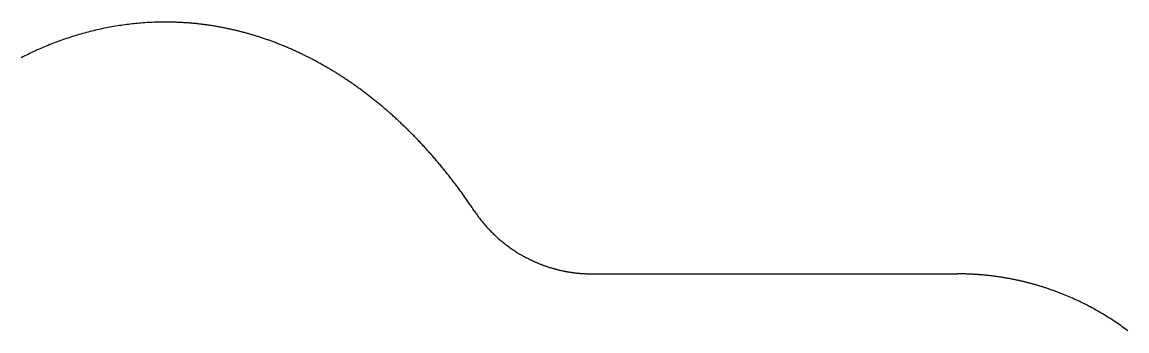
# Model space of a CAD drawing. Header units: millimetres. Extents: x -10 to 277, y -95 to 18.
# Drawn here: x 222.96 to 230.77, y -86.4 to -84.21 of the extents above; entities that cross this region are included whole.
import ezdxf

# ---------------------------------------------------------------- set-up
doc = ezdxf.new("R2010")
doc.units = ezdxf.units.MM
doc.header["$MEASUREMENT"] = 0
doc.layers.add('Edge.Cuts', color=53, linetype='CONTINUOUS')

msp = doc.modelspace()

# ---------------------------------------------------------------- linework, layer by layer
at = {"layer": 'Edge.Cuts', "linetype": 'Continuous'}
for p, q in [((223.558887, -84.25569), (223.545934, -84.258296)), ((223.571844, -84.253165), (223.558887, -84.25569)), ((223.584805, -84.25072), (223.571844, -84.253165)), ((223.597771, -84.248356), (223.584805, -84.25072)), ((223.61074, -84.246072), (223.597771, -84.248356)), ((223.623713, -84.243869), (223.61074, -84.246072)), ((223.636689, -84.241746), (223.623713, -84.243869)), ((223.649669, -84.239704), (223.636689, -84.241746)), ((223.662652, -84.237742), (223.649669, -84.239704)), ((223.675639, -84.23586), (223.662652, -84.237742)), ((223.688628, -84.234059), (223.675639, -84.23586)), ((223.701621, -84.232338), (223.688628, -84.234059)), ((223.714617, -84.230698), (223.701621, -84.232338)), ((223.727615, -84.229137), (223.714617, -84.230698)), ((223.740616, -84.227657), (223.727615, -84.229137)), ((223.75362, -84.226257), (223.740616, -84.227657)), ((223.766627, -84.224937), (223.75362, -84.226257)), ((223.779636, -84.223697), (223.766627, -84.224937)), ((223.792647, -84.222537), (223.779636, -84.223697)), ((223.80566, -84.221457), (223.792647, -84.222537)), ((223.818676, -84.220457), (223.80566, -84.221457)), ((223.831694, -84.219538), (223.818676, -84.220457)), ((223.844713, -84.218698), (223.831694, -84.219538)), ((223.857735, -84.217938), (223.844713, -84.218698)), ((223.870758, -84.217259), (223.857735, -84.217938)), ((223.883783, -84.216659), (223.870758, -84.217259)), ((223.89681, -84.216139), (223.883783, -84.216659)), ((223.909838, -84.2157), (223.89681, -84.216139)), ((223.922868, -84.21534), (223.909838, -84.2157)), ((223.935899, -84.21506), (223.922868, -84.21534)), ((223.948932, -84.21486), (223.935899, -84.21506)), ((223.961965, -84.21474), (223.948932, -84.21486)), ((223.975, -84.2147), (223.961965, -84.21474)), ((223.976457, -84.2147), (223.975, -84.2147)), ((223.982977, -84.214715), (223.976457, -84.2147)), ((223.989497, -84.214749), (223.982977, -84.214715)), ((223.996017, -84.214804), (223.989497, -84.214749)), ((224.002535, -84.214878), (223.996017, -84.214804)), ((224.009055, -84.214973), (224.002535, -84.214878)), ((224.015573, -84.215087), (224.009055, -84.214973)), ((224.022092, -84.215222), (224.015573, -84.215087)), ((224.028609, -84.215376), (224.022092, -84.215222)), ((224.035127, -84.215551), (224.028609, -84.215376)), ((224.041644, -84.215746), (224.035127, -84.215551)), ((224.048162, -84.21596), (224.041644, -84.215746)), ((224.054678, -84.216195), (224.048162, -84.21596)), ((224.061195, -84.216449), (224.054678, -84.216195)), ((224.06771, -84.216724), (224.061195, -84.216449)), ((224.074226, -84.217018), (224.06771, -84.216724)), ((224.080741, -84.217333), (224.074226, -84.217018)), ((224.087256, -84.217668), (224.080741, -84.217333)), ((224.09377, -84.218022), (224.087256, -84.217668)), ((224.100284, -84.218397), (224.09377, -84.218022)), ((224.106797, -84.218791), (224.100284, -84.218397)), ((224.11331, -84.219206), (224.106797, -84.218791)), ((224.119822, -84.219641), (224.11331, -84.219206)), ((224.126335, -84.220096), (224.119822, -84.219641)), ((224.132846, -84.22057), (224.126335, -84.220096)), ((224.139358, -84.221065), (224.132846, -84.22057)), ((224.145867, -84.22158), (224.139358, -84.221065)), ((224.152378, -84.222115), (224.145867, -84.22158)), ((224.158887, -84.222669), (224.152378, -84.222115)), ((224.165396, -84.223244), (224.158887, -84.222669)), ((224.171904, -84.223839), (224.165396, -84.223244)), ((224.178412, -84.224454), (224.171904, -84.223839)), ((224.184919, -84.225089), (224.178412, -84.224454)), ((224.191426, -84.225745), (224.184919, -84.225089)), ((224.197931, -84.22642), (224.191426, -84.225745)), ((224.204438, -84.227115), (224.197931, -84.22642)), ((224.210942, -84.22783), (224.204438, -84.227115)), ((224.217446, -84.228565), (224.210942, -84.22783)), ((224.223949, -84.229321), (224.217446, -84.228565)), ((224.230453, -84.230096), (224.223949, -84.229321)), ((224.236954, -84.230892), (224.230453, -84.230096)), ((224.243456, -84.231707), (224.236954, -84.230892)), ((224.249956, -84.232543), (224.243456, -84.231707)), ((224.256457, -84.233399), (224.249956, -84.232543)), ((224.262955, -84.234275), (224.256457, -84.233399)), ((224.269454, -84.235171), (224.262955, -84.234275)), ((224.275951, -84.236086), (224.269454, -84.235171)), ((224.282449, -84.237023), (224.275951, -84.236086)), ((224.288944, -84.237979), (224.282449, -84.237023)), ((224.295441, -84.238955), (224.288944, -84.237979)), ((224.301934, -84.239952), (224.295441, -84.238955)), ((224.308429, -84.240968), (224.301934, -84.239952)), ((224.314921, -84.242005), (224.308429, -84.240968)), ((224.321414, -84.243062), (224.314921, -84.242005)), ((224.327904, -84.244139), (224.321414, -84.243062)), ((224.334395, -84.245236), (224.327904, -84.244139)), ((224.340883, -84.246353), (224.334395, -84.245236)), ((224.347373, -84.247491), (224.340883, -84.246353)), ((224.353859, -84.248648), (224.347373, -84.247491)), ((224.360347, -84.249826), (224.353859, -84.248648)), ((224.366831, -84.251024), (224.360347, -84.249826)), ((224.373317, -84.252242), (224.366831, -84.251024)), ((224.3798, -84.25348), (224.373317, -84.252242)), ((224.386283, -84.254739), (224.3798, -84.25348)), ((224.392764, -84.256018), (224.386283, -84.254739)), ((224.399245, -84.257317), (224.392764, -84.256018)), ((223.27512, -84.331753), (223.262293, -84.336148)), ((223.287954, -84.327441), (223.27512, -84.331753)), ((223.300795, -84.32321), (223.287954, -84.327441)), ((223.313643, -84.319061), (223.300795, -84.32321)), ((223.326498, -84.314993), (223.313643, -84.319061)), ((223.33936, -84.311007), (223.326498, -84.314993)), ((223.352228, -84.307103), (223.33936, -84.311007)), ((223.365102, -84.303281), (223.352228, -84.307103)), ((223.377983, -84.29954), (223.365102, -84.303281)), ((223.39087, -84.29588), (223.377983, -84.29954)), ((223.403763, -84.292302), (223.39087, -84.29588)), ((223.416661, -84.288805), (223.403763, -84.292302)), ((223.429565, -84.285389), (223.416661, -84.288805)), ((223.442475, -84.282055), (223.429565, -84.285389)), ((223.45539, -84.278802), (223.442475, -84.282055)), ((223.46831, -84.275629), (223.45539, -84.278802)), ((223.481236, -84.272538), (223.46831, -84.275629)), ((223.494166, -84.269528), (223.481236, -84.272538)), ((223.507101, -84.266599), (223.494166, -84.269528)), ((223.520041, -84.26375), (223.507101, -84.266599)), ((223.532985, -84.260983), (223.520041, -84.26375)), ((223.545934, -84.258296), (223.532985, -84.260983)), ((224.405724, -84.258635), (224.399245, -84.257317)), ((224.412203, -84.259975), (224.405724, -84.258635)), ((224.41868, -84.261334), (224.412203, -84.259975)), ((224.425157, -84.262714), (224.41868, -84.261334)), ((224.431631, -84.264114), (224.425157, -84.262714)), ((224.438106, -84.265534), (224.431631, -84.264114)), ((224.444578, -84.266974), (224.438106, -84.265534)), ((224.451051, -84.268435), (224.444578, -84.266974)), ((224.45752, -84.269916), (224.451051, -84.268435)), ((224.463991, -84.271417), (224.45752, -84.269916)), ((224.470458, -84.272939), (224.463991, -84.271417)), ((224.476926, -84.274481), (224.470458, -84.272939)), ((224.48339, -84.276042), (224.476926, -84.274481)), ((224.489856, -84.277625), (224.48339, -84.276042)), ((224.496318, -84.279227), (224.489856, -84.277625)), ((224.502781, -84.28085), (224.496318, -84.279227)), ((224.50924, -84.282493), (224.502781, -84.28085)), ((224.5157, -84.284157), (224.50924, -84.282493)), ((224.522157, -84.285841), (224.5157, -84.284157)), ((224.528615, -84.287545), (224.522157, -84.285841)), ((224.535069, -84.289269), (224.528615, -84.287545)), ((224.541523, -84.291014), (224.535069, -84.289269)), ((224.547975, -84.292779), (224.541523, -84.291014)), ((224.554426, -84.294565), (224.547975, -84.292779)), ((224.560875, -84.296371), (224.554426, -84.294565)), ((224.567324, -84.298197), (224.560875, -84.296371)), ((224.573769, -84.300044), (224.567324, -84.298197)), ((224.580215, -84.301911), (224.573769, -84.300044)), ((224.586657, -84.303798), (224.580215, -84.301911)), ((224.5931, -84.305707), (224.586657, -84.303798)), ((224.599539, -84.307634), (224.5931, -84.305707)), ((224.605979, -84.309584), (224.599539, -84.307634)), ((224.612415, -84.311552), (224.605979, -84.309584)), ((224.618851, -84.313542), (224.612415, -84.311552)), ((224.625284, -84.315552), (224.618851, -84.313542)), ((224.631717, -84.317583), (224.625284, -84.315552)), ((224.638146, -84.319633), (224.631717, -84.317583)), ((224.644576, -84.321705), (224.638146, -84.319633)), ((224.651002, -84.323797), (224.644576, -84.321705)), ((224.657428, -84.325909), (224.651002, -84.323797)), ((224.663851, -84.328042), (224.657428, -84.325909)), ((224.670273, -84.330196), (224.663851, -84.328042)), ((224.676692, -84.332369), (224.670273, -84.330196)), ((224.683111, -84.334564), (224.676692, -84.332369)), ((223.070891, -84.411947), (223.058206, -84.417662)), ((223.083587, -84.406315), (223.070891, -84.411947)), ((223.096292, -84.400766), (223.083587, -84.406315)), ((223.109008, -84.3953), (223.096292, -84.400766)), ((223.121733, -84.389917), (223.109008, -84.3953)), ((223.134468, -84.384617), (223.121733, -84.389917)), ((223.147212, -84.379399), (223.134468, -84.384617)), ((223.159965, -84.374264), (223.147212, -84.379399)), ((223.172726, -84.369211), (223.159965, -84.374264)), ((223.185497, -84.364241), (223.172726, -84.369211)), ((223.198276, -84.359353), (223.185497, -84.364241)), ((223.211064, -84.354548), (223.198276, -84.359353)), ((223.223859, -84.349825), (223.211064, -84.354548)), ((223.236663, -84.345184), (223.223859, -84.349825)), ((223.249474, -84.340625), (223.236663, -84.345184)), ((223.262293, -84.336148), (223.249474, -84.340625)), ((224.689526, -84.336779), (224.683111, -84.334564)), ((224.695942, -84.339014), (224.689526, -84.336779)), ((224.702353, -84.34127), (224.695942, -84.339014)), ((224.708764, -84.343547), (224.702353, -84.34127)), ((224.715172, -84.345844), (224.708764, -84.343547)), ((224.72158, -84.348162), (224.715172, -84.345844)), ((224.727983, -84.3505), (224.72158, -84.348162)), ((224.734387, -84.352859), (224.727983, -84.3505)), ((224.740786, -84.355238), (224.734387, -84.352859)), ((224.747186, -84.357638), (224.740786, -84.355238)), ((224.753581, -84.360059), (224.747186, -84.357638)), ((224.759977, -84.3625), (224.753581, -84.360059)), ((224.766368, -84.364962), (224.759977, -84.3625)), ((224.772759, -84.367445), (224.766368, -84.364962)), ((224.779146, -84.369947), (224.772759, -84.367445)), ((224.785533, -84.372472), (224.779146, -84.369947)), ((224.791915, -84.375016), (224.785533, -84.372472)), ((224.798298, -84.377581), (224.791915, -84.375016)), ((224.804676, -84.380166), (224.798298, -84.377581)), ((224.811054, -84.382773), (224.804676, -84.380166)), ((224.817427, -84.3854), (224.811054, -84.382773)), ((224.823801, -84.388048), (224.817427, -84.3854)), ((224.830169, -84.390717), (224.823801, -84.388048)), ((224.836538, -84.393406), (224.830169, -84.390717)), ((224.842902, -84.396116), (224.836538, -84.393406)), ((224.849266, -84.398847), (224.842902, -84.396116)), ((224.855625, -84.401598), (224.849266, -84.398847)), ((224.861984, -84.404371), (224.855625, -84.401598)), ((224.868338, -84.407163), (224.861984, -84.404371)), ((224.874692, -84.409978), (224.868338, -84.407163)), ((224.881041, -84.412812), (224.874692, -84.409978)), ((222.969712, -84.459994), (222.957116, -84.466375)), ((222.98232, -84.453696), (222.969712, -84.459994)), ((222.99494, -84.447482), (222.98232, -84.453696)), ((223.007571, -84.441352), (222.99494, -84.447482)), ((223.020213, -84.435304), (223.007571, -84.441352)), ((223.032867, -84.42934), (223.020213, -84.435304)), ((223.045531, -84.423459), (223.032867, -84.42934)), ((223.058206, -84.417662), (223.045531, -84.423459)), ((224.88739, -84.415667), (224.881041, -84.412812)), ((224.893734, -84.418543), (224.88739, -84.415667)), ((224.900077, -84.42144), (224.893734, -84.418543)), ((224.906416, -84.424358), (224.900077, -84.42144)), ((224.912754, -84.427297), (224.906416, -84.424358)), ((224.919087, -84.430256), (224.912754, -84.427297)), ((224.92542, -84.433236), (224.919087, -84.430256)), ((224.931748, -84.436237), (224.92542, -84.433236)), ((224.938075, -84.439259), (224.931748, -84.436237)), ((224.944398, -84.442301), (224.938075, -84.439259)), ((224.950719, -84.445365), (224.944398, -84.442301)), ((224.957036, -84.448449), (224.950719, -84.445365)), ((224.963352, -84.451555), (224.957036, -84.448449)), ((224.969663, -84.454681), (224.963352, -84.451555)), ((224.975973, -84.457828), (224.969663, -84.454681)), ((224.982278, -84.460996), (224.975973, -84.457828)), ((224.988582, -84.464185), (224.982278, -84.460996)), ((224.994881, -84.467395), (224.988582, -84.464185)), ((225.001179, -84.470626), (224.994881, -84.467395)), ((225.007472, -84.473877), (225.001179, -84.470626)), ((225.013764, -84.47715), (225.007472, -84.473877)), ((225.02005, -84.480443), (225.013764, -84.47715)), ((225.026336, -84.483758), (225.02005, -84.480443)), ((225.032616, -84.487093), (225.026336, -84.483758)), ((225.038896, -84.49045), (225.032616, -84.487093)), ((225.045169, -84.493827), (225.038896, -84.49045)), ((225.051442, -84.497226), (225.045169, -84.493827)), ((225.057709, -84.500645), (225.051442, -84.497226)), ((225.063976, -84.504086), (225.057709, -84.500645)), ((225.070236, -84.507547), (225.063976, -84.504086)), ((225.076496, -84.51103), (225.070236, -84.507547)), ((225.082749, -84.514532), (225.076496, -84.51103)), ((225.089002, -84.518057), (225.082749, -84.514532)), ((225.095249, -84.521602), (225.089002, -84.518057)), ((225.101494, -84.525169), (225.095249, -84.521602)), ((225.107734, -84.528756), (225.101494, -84.525169)), ((225.113973, -84.532365), (225.107734, -84.528756)), ((225.120205, -84.535994), (225.113973, -84.532365)), ((225.126437, -84.539646), (225.120205, -84.535994)), ((225.132662, -84.543317), (225.126437, -84.539646)), ((225.138886, -84.54701), (225.132662, -84.543317)), ((225.145104, -84.550724), (225.138886, -84.54701)), ((225.15132, -84.554459), (225.145104, -84.550724)), ((225.157531, -84.558215), (225.15132, -84.554459)), ((225.16374, -84.561993), (225.157531, -84.558215)), ((225.169943, -84.56579), (225.16374, -84.561993)), ((225.176144, -84.56961), (225.169943, -84.56579)), ((225.182339, -84.57345), (225.176144, -84.56961)), ((225.188532, -84.577313), (225.182339, -84.57345)), ((225.194719, -84.581195), (225.188532, -84.577313)), ((225.200905, -84.585099), (225.194719, -84.581195)), ((225.207084, -84.589024), (225.200905, -84.585099)), ((225.213261, -84.592971), (225.207084, -84.589024)), ((225.219432, -84.596937), (225.213261, -84.592971)), ((225.225601, -84.600927), (225.219432, -84.596937)), ((225.231764, -84.604936), (225.225601, -84.600927)), ((225.237925, -84.608967), (225.231764, -84.604936)), ((225.244079, -84.613018), (225.237925, -84.608967)), ((225.250231, -84.617092), (225.244079, -84.613018)), ((225.256377, -84.621186), (225.250231, -84.617092)), ((225.262521, -84.625302), (225.256377, -84.621186)), ((225.268658, -84.629438), (225.262521, -84.625302)), ((225.274793, -84.633597), (225.268658, -84.629438)), ((225.280921, -84.637775), (225.274793, -84.633597)), ((225.287047, -84.641976), (225.280921, -84.637775)), ((225.293166, -84.646197), (225.287047, -84.641976)), ((225.299283, -84.650441), (225.293166, -84.646197)), ((225.305394, -84.654704), (225.299283, -84.650441)), ((225.311502, -84.65899), (225.305394, -84.654704)), ((225.317603, -84.663295), (225.311502, -84.65899)), ((225.323701, -84.667624), (225.317603, -84.663295)), ((225.329793, -84.671972), (225.323701, -84.667624)), ((225.335882, -84.676343), (225.329793, -84.671972)), ((225.341965, -84.680733), (225.335882, -84.676343)), ((225.348044, -84.685146), (225.341965, -84.680733)), ((225.354117, -84.68958), (225.348044, -84.685146)), ((225.360187, -84.694035), (225.354117, -84.68958)), ((225.36625, -84.698511), (225.360187, -84.694035)), ((225.37231, -84.703009), (225.36625, -84.698511)), ((225.378363, -84.707527), (225.37231, -84.703009)), ((225.384413, -84.712068), (225.378363, -84.707527)), ((225.390456, -84.716628), (225.384413, -84.712068)), ((225.396496, -84.721212), (225.390456, -84.716628)), ((225.402529, -84.725815), (225.396496, -84.721212)), ((225.408558, -84.730441), (225.402529, -84.725815)), ((225.414581, -84.735086), (225.408558, -84.730441)), ((225.4206, -84.739754), (225.414581, -84.735086)), ((225.426612, -84.744443), (225.4206, -84.739754)), ((225.432621, -84.749153), (225.426612, -84.744443)), ((225.438622, -84.753884), (225.432621, -84.749153)), ((225.444621, -84.758638), (225.438622, -84.753884)), ((225.450611, -84.763411), (225.444621, -84.758638)), ((225.456598, -84.768207), (225.450611, -84.763411)), ((225.462578, -84.773022), (225.456598, -84.768207)), ((225.468554, -84.777861), (225.462578, -84.773022)), ((225.474523, -84.782719), (225.468554, -84.777861)), ((225.480488, -84.7876), (225.474523, -84.782719)), ((225.486446, -84.792501), (225.480488, -84.7876)), ((225.4924, -84.797425), (225.486446, -84.792501)), ((225.498346, -84.802368), (225.4924, -84.797425)), ((225.504288, -84.807334), (225.498346, -84.802368)), ((225.510223, -84.81232), (225.504288, -84.807334)), ((225.516154, -84.817329), (225.510223, -84.81232)), ((225.522077, -84.822358), (225.516154, -84.817329)), ((225.527996, -84.827409), (225.522077, -84.822358)), ((225.533907, -84.83248), (225.527996, -84.827409)), ((225.539815, -84.837574), (225.533907, -84.83248)), ((225.545714, -84.842688), (225.539815, -84.837574)), ((225.551609, -84.847824), (225.545714, -84.842688)), ((225.557496, -84.85298), (225.551609, -84.847824)), ((225.563379, -84.858159), (225.557496, -84.85298)), ((225.569254, -84.863358), (225.563379, -84.858159)), ((225.575125, -84.868579), (225.569254, -84.863358)), ((225.580988, -84.87382), (225.575125, -84.868579)), ((225.586846, -84.879085), (225.580988, -84.87382)), ((225.592696, -84.884368), (225.586846, -84.879085)), ((225.598542, -84.889675), (225.592696, -84.884368)), ((225.604379, -84.895001), (225.598542, -84.889675)), ((225.610212, -84.90035), (225.604379, -84.895001)), ((225.616036, -84.905719), (225.610212, -84.90035)), ((225.621856, -84.911111), (225.616036, -84.905719)), ((225.627668, -84.916522), (225.621856, -84.911111)), ((225.633474, -84.921956), (225.627668, -84.916522)), ((225.639273, -84.92741), (225.633474, -84.921956)), ((225.645066, -84.932886), (225.639273, -84.92741)), ((225.650851, -84.938382), (225.645066, -84.932886)), ((225.656631, -84.943901), (225.650851, -84.938382)), ((225.662403, -84.94944), (225.656631, -84.943901)), ((225.668169, -84.955002), (225.662403, -84.94944)), ((225.673927, -84.960583), (225.668169, -84.955002)), ((225.67968, -84.966187), (225.673927, -84.960583)), ((225.685424, -84.97181), (225.67968, -84.966187)), ((225.691162, -84.977457), (225.685424, -84.97181)), ((225.696893, -84.983122), (225.691162, -84.977457)), ((225.702617, -84.988811), (225.696893, -84.983122)), ((225.708333, -84.99452), (225.702617, -84.988811)), ((225.714044, -85.000251), (225.708333, -84.99452)), ((225.719746, -85.006001), (225.714044, -85.000251)), ((225.725442, -85.011775), (225.719746, -85.006001)), ((225.731129, -85.017568), (225.725442, -85.011775)), ((225.736811, -85.023384), (225.731129, -85.017568)), ((225.742483, -85.029219), (225.736811, -85.023384)), ((225.74815, -85.035077), (225.742483, -85.029219)), ((225.753808, -85.040955), (225.74815, -85.035077)), ((225.75946, -85.046855), (225.753808, -85.040955)), ((225.765104, -85.052775), (225.75946, -85.046855)), ((225.770741, -85.058718), (225.765104, -85.052775)), ((225.776369, -85.06468), (225.770741, -85.058718)), ((225.78199, -85.070665), (225.776369, -85.06468)), ((225.787603, -85.076669), (225.78199, -85.070665)), ((225.79321, -85.082697), (225.787603, -85.076669)), ((225.798807, -85.088743), (225.79321, -85.082697)), ((225.804398, -85.094812), (225.798807, -85.088743)), ((225.80998, -85.100901), (225.804398, -85.094812)), ((225.815555, -85.107013), (225.80998, -85.100901)), ((225.821121, -85.113144), (225.815555, -85.107013)), ((225.826681, -85.119297), (225.821121, -85.113144)), ((225.832231, -85.12547), (225.826681, -85.119297)), ((225.837775, -85.131666), (225.832231, -85.12547)), ((225.843309, -85.137881), (225.837775, -85.131666)), ((225.848836, -85.144119), (225.843309, -85.137881)), ((225.854354, -85.150376), (225.848836, -85.144119)), ((225.859865, -85.156655), (225.854354, -85.150376)), ((225.865367, -85.162954), (225.859865, -85.156655)), ((225.870861, -85.169276), (225.865367, -85.162954)), ((225.876346, -85.175617), (225.870861, -85.169276)), ((225.881824, -85.181981), (225.876346, -85.175617)), ((225.887292, -85.188364), (225.881824, -85.181981)), ((225.892753, -85.194769), (225.887292, -85.188364)), ((225.898205, -85.201194), (225.892753, -85.194769)), ((225.903649, -85.207642), (225.898205, -85.201194)), ((225.909083, -85.214108), (225.903649, -85.207642)), ((225.91451, -85.220597), (225.909083, -85.214108)), ((225.919927, -85.227106), (225.91451, -85.220597)), ((225.925337, -85.233637), (225.919927, -85.227106)), ((225.930737, -85.240187), (225.925337, -85.233637)), ((225.936129, -85.24676), (225.930737, -85.240187)), ((225.941511, -85.253352), (225.936129, -85.24676)), ((225.946886, -85.259966), (225.941511, -85.253352)), ((225.95225, -85.2666), (225.946886, -85.259966)), ((225.957607, -85.273256), (225.95225, -85.2666)), ((225.962954, -85.279931), (225.957607, -85.273256)), ((225.968293, -85.286629), (225.962954, -85.279931)), ((225.973621, -85.293345), (225.968293, -85.286629)), ((225.978942, -85.300085), (225.973621, -85.293345)), ((225.984252, -85.306843), (225.978942, -85.300085)), ((225.989555, -85.313623), (225.984252, -85.306843)), ((225.994847, -85.320423), (225.989555, -85.313623)), ((226.000131, -85.327245), (225.994847, -85.320423)), ((226.005404, -85.334087), (226.000131, -85.327245)), ((226.01067, -85.34095), (226.005404, -85.334087)), ((226.015924, -85.347833), (226.01067, -85.34095)), ((226.021171, -85.354737), (226.015924, -85.347833)), ((226.026407, -85.361661), (226.021171, -85.354737)), ((226.031634, -85.368607), (226.026407, -85.361661)), ((226.036851, -85.375572), (226.031634, -85.368607)), ((226.04206, -85.38256), (226.036851, -85.375572)), ((226.047257, -85.389566), (226.04206, -85.38256)), ((226.052446, -85.396594), (226.047257, -85.389566)), ((226.057625, -85.403642), (226.052446, -85.396594)), ((226.062794, -85.410711), (226.057625, -85.403642)), ((226.067953, -85.4178), (226.062794, -85.410711)), ((226.073103, -85.42491), (226.067953, -85.4178)), ((226.078242, -85.43204), (226.073103, -85.42491)), ((226.083373, -85.439192), (226.078242, -85.43204)), ((226.088492, -85.446362), (226.083373, -85.439192)), ((226.093602, -85.453555), (226.088492, -85.446362)), ((226.098701, -85.460766), (226.093602, -85.453555)), ((226.103791, -85.467999), (226.098701, -85.460766)), ((226.108871, -85.475252), (226.103791, -85.467999)), ((226.11394, -85.482526), (226.108871, -85.475252)), ((226.118999, -85.489819), (226.11394, -85.482526)), ((226.124048, -85.497133), (226.118999, -85.489819)), ((226.129087, -85.504467), (226.124048, -85.497133)), ((226.134115, -85.511823), (226.129087, -85.504467)), ((226.139133, -85.519197), (226.134115, -85.511823)), ((226.144141, -85.526593), (226.139133, -85.519197)), ((226.149137, -85.534008), (226.144141, -85.526593)), ((226.154124, -85.541445), (226.149137, -85.534008)), ((226.1591, -85.5489), (226.154124, -85.541445)), ((226.1591, -85.5489), (226.164096, -85.55633)), ((226.164096, -85.55633), (226.169157, -85.563713)), ((226.169157, -85.563713), (226.174282, -85.571049)), ((226.174282, -85.571049), (226.179471, -85.578337)), ((226.179471, -85.578337), (226.184725, -85.585577)), ((226.184725, -85.585577), (226.190042, -85.592769)), ((226.190042, -85.592769), (226.195422, -85.599912)), ((226.195422, -85.599912), (226.200865, -85.607005)), ((226.200865, -85.607005), (226.206371, -85.614049)), ((226.206371, -85.614049), (226.211939, -85.621042)), ((226.211939, -85.621042), (226.217568, -85.627985)), ((226.217568, -85.627985), (226.223259, -85.634876)), ((226.223259, -85.634876), (226.229011, -85.641716)), ((226.229011, -85.641716), (226.234823, -85.648503)), ((226.234823, -85.648503), (226.240696, -85.655238)), ((226.240696, -85.655238), (226.246628, -85.66192)), ((226.246628, -85.66192), (226.25262, -85.668548)), ((226.25262, -85.668548), (226.258671, -85.675123)), ((226.258671, -85.675123), (226.26478, -85.681643)), ((226.26478, -85.681643), (226.270948, -85.688108)), ((226.270948, -85.688108), (226.277173, -85.694517)), ((226.277173, -85.694517), (226.283455, -85.700871)), ((226.283455, -85.700871), (226.289794, -85.707168)), ((226.289794, -85.707168), (226.296189, -85.713409)), ((226.296189, -85.713409), (226.30264, -85.719592)), ((226.30264, -85.719592), (226.309147, -85.725718)), ((226.309147, -85.725718), (226.315708, -85.731786)), ((226.315708, -85.731786), (226.322323, -85.737794)), ((226.322323, -85.737794), (226.328993, -85.743744)), ((226.328993, -85.743744), (226.335715, -85.749634)), ((226.335715, -85.749634), (226.342491, -85.755464)), ((226.342491, -85.755464), (226.349319, -85.761234)), ((226.349319, -85.761234), (226.356198, -85.766942)), ((226.356198, -85.766942), (226.363129, -85.772589)), ((226.363129, -85.772589), (226.37011, -85.778174)), ((226.37011, -85.778174), (226.377142, -85.783697)), ((226.377142, -85.783697), (226.384223, -85.789158)), ((226.384223, -85.789158), (226.391353, -85.794555)), ((226.391353, -85.794555), (226.398531, -85.799888)), ((226.398531, -85.799888), (226.405757, -85.805157)), ((226.405757, -85.805157), (226.413031, -85.810362)), ((226.413031, -85.810362), (226.420351, -85.815502)), ((226.420351, -85.815502), (226.427717, -85.820576)), ((226.427717, -85.820576), (226.435129, -85.825585)), ((226.435129, -85.825585), (226.442586, -85.830527)), ((226.442586, -85.830527), (226.450086, -85.835403)), ((226.450086, -85.835403), (226.457631, -85.840211)), ((226.457631, -85.840211), (226.465218, -85.844953)), ((226.465218, -85.844953), (226.472848, -85.849626)), ((226.472848, -85.849626), (226.48052, -85.854231)), ((226.48052, -85.854231), (226.488233, -85.858768)), ((226.488233, -85.858768), (226.495986, -85.863235)), ((226.495986, -85.863235), (226.503779, -85.867634)), ((226.503779, -85.867634), (226.511611, -85.871962)), ((226.511611, -85.871962), (226.519482, -85.87622)), ((226.519482, -85.87622), (226.523431, -85.878323)), ((226.523431, -85.878323), (226.52739, -85.880408)), ((226.52739, -85.880408), (226.531358, -85.882476)), ((226.531358, -85.882476), (226.535336, -85.884525)), ((226.535336, -85.884525), (226.539323, -85.886557)), ((226.539323, -85.886557), (226.543318, -85.888571)), ((226.543318, -85.888571), (226.547323, -85.890567)), ((226.547323, -85.890567), (226.551336, -85.892546)), ((226.551336, -85.892546), (226.555359, -85.894506)), ((226.555359, -85.894506), (226.55939, -85.896448)), ((226.55939, -85.896448), (226.563429, -85.898372)), ((226.563429, -85.898372), (226.567478, -85.900278)), ((226.567478, -85.900278), (226.571534, -85.902166)), ((226.571534, -85.902166), (226.575599, -85.904036)), ((226.575599, -85.904036), (226.579673, -85.905888)), ((226.579673, -85.905888), (226.583754, -85.907721)), ((226.583754, -85.907721), (226.587844, -85.909536)), ((226.587844, -85.909536), (226.591942, -85.911333)), ((226.591942, -85.911333), (226.596047, -85.913112)), ((226.596047, -85.913112), (226.600161, -85.914872)), ((226.600161, -85.914872), (226.604282, -85.916613)), ((226.604282, -85.916613), (226.608411, -85.918336)), ((226.608411, -85.918336), (226.612548, -85.920041)), ((226.612548, -85.920041), (226.616692, -85.921727)), ((226.616692, -85.921727), (226.620843, -85.923395)), ((226.620843, -85.923395), (226.625003, -85.925044)), ((226.625003, -85.925044), (226.629168, -85.926674)), ((226.629168, -85.926674), (226.633342, -85.928286)), ((226.633342, -85.928286), (226.637522, -85.929878)), ((226.637522, -85.929878), (226.64171, -85.931453)), ((226.64171, -85.931453), (226.645904, -85.933008)), ((226.645904, -85.933008), (226.650106, -85.934545)), ((226.650106, -85.934545), (226.654314, -85.936063)), ((226.654314, -85.936063), (226.658529, -85.937562)), ((226.658529, -85.937562), (226.66275, -85.939041)), ((226.66275, -85.939041), (226.666978, -85.940503)), ((226.666978, -85.940503), (226.671212, -85.941945)), ((226.671212, -85.941945), (226.675453, -85.943368)), ((226.675453, -85.943368), (226.679699, -85.944772)), ((226.679699, -85.944772), (226.683953, -85.946157)), ((226.683953, -85.946157), (226.688211, -85.947523)), ((226.688211, -85.947523), (226.692477, -85.94887)), ((226.692477, -85.94887), (226.696747, -85.950198)), ((226.696747, -85.950198), (226.701024, -85.951507)), ((226.701024, -85.951507), (226.705306, -85.952797)), ((226.705306, -85.952797), (226.709595, -85.954067)), ((226.709595, -85.954067), (226.713888, -85.955318)), ((226.713888, -85.955318), (226.718188, -85.95655)), ((226.718188, -85.95655), (226.722492, -85.957763)), ((226.722492, -85.957763), (226.726802, -85.958956)), ((226.726802, -85.958956), (226.731117, -85.96013)), ((226.731117, -85.96013), (226.735438, -85.961285)), ((226.735438, -85.961285), (226.739762, -85.96242)), ((226.739762, -85.96242), (226.744093, -85.963536)), ((226.744093, -85.963536), (226.748428, -85.964632)), ((226.748428, -85.964632), (226.752768, -85.96571)), ((226.752768, -85.96571), (226.757112, -85.966767)), ((226.757112, -85.966767), (226.761462, -85.967805)), ((226.761462, -85.967805), (226.765816, -85.968824)), ((226.765816, -85.968824), (226.770175, -85.969823)), ((226.770175, -85.969823), (226.774537, -85.970803)), ((226.774537, -85.970803), (226.778905, -85.971763)), ((226.778905, -85.971763), (226.783275, -85.972704)), ((226.783275, -85.972704), (226.787651, -85.973625)), ((226.787651, -85.973625), (226.79203, -85.974526)), ((226.79203, -85.974526), (226.796414, -85.975408)), ((226.796414, -85.975408), (226.800801, -85.97627)), ((226.800801, -85.97627), (226.805193, -85.977113)), ((226.805193, -85.977113), (226.809587, -85.977935)), ((226.809587, -85.977935), (226.813987, -85.978739)), ((226.813987, -85.978739), (226.818388, -85.979522)), ((226.818388, -85.979522), (226.822795, -85.980286)), ((226.822795, -85.980286), (226.827203, -85.98103)), ((226.827203, -85.98103), (226.831616, -85.981754)), ((226.831616, -85.981754), (226.836031, -85.982459)), ((226.836031, -85.982459), (226.840451, -85.983144)), ((226.840451, -85.983144), (226.844872, -85.983809)), ((226.844872, -85.983809), (226.849298, -85.984454)), ((226.849298, -85.984454), (226.853725, -85.985079)), ((226.853725, -85.985079), (226.858157, -85.985685)), ((226.858157, -85.985685), (226.86259, -85.986271)), ((226.86259, -85.986271), (226.867027, -85.986837)), ((226.867027, -85.986837), (226.871465, -85.987383)), ((226.871465, -85.987383), (226.875908, -85.98791)), ((226.875908, -85.98791), (226.880351, -85.988416)), ((226.880351, -85.988416), (226.884798, -85.988903)), ((226.884798, -85.988903), (226.889246, -85.989369)), ((226.889246, -85.989369), (226.893698, -85.989816)), ((226.893698, -85.989816), (226.89815, -85.990243)), ((226.89815, -85.990243), (226.902607, -85.99065)), ((226.902607, -85.99065), (226.907063, -85.991037)), ((226.907063, -85.991037), (226.911523, -85.991404)), ((226.911523, -85.991404), (226.915984, -85.991752)), ((226.915984, -85.991752), (226.920448, -85.992079)), ((226.920448, -85.992079), (226.924912, -85.992386)), ((226.924912, -85.992386), (226.929379, -85.992674)), ((226.929379, -85.992674), (226.933846, -85.992941)), ((226.933846, -85.992941), (226.938317, -85.993189)), ((226.938317, -85.993189), (226.942787, -85.993416)), ((226.942787, -85.993416), (226.94726, -85.993624)), ((226.94726, -85.993624), (226.951733, -85.993811)), ((226.951733, -85.993811), (226.956209, -85.993979)), ((226.956209, -85.993979), (226.960684, -85.994127)), ((226.960684, -85.994127), (226.965162, -85.994254)), ((226.965162, -85.994254), (226.96964, -85.994362)), ((226.96964, -85.994362), (226.97412, -85.994449)), ((226.97412, -85.994449), (226.978599, -85.994517)), ((226.978599, -85.994517), (226.983081, -85.994565)), ((226.983081, -85.994565), (226.9915, -85.9946)), ((226.9915, -85.9946), (229.575, -85.9946)), ((229.577309, -85.994601), (229.575, -85.9946)), ((229.58364, -85.994619), (229.577309, -85.994601)), ((229.589969, -85.994656), (229.58364, -85.994619)), ((229.596299, -85.994713), (229.589969, -85.994656)), ((229.602627, -85.994791), (229.596299, -85.994713)), ((229.608957, -85.994888), (229.602627, -85.994791)), ((229.615284, -85.995005), (229.608957, -85.994888)), ((229.621612, -85.995143), (229.615284, -85.995005)), ((229.627937, -85.9953), (229.621612, -85.995143)), ((229.634264, -85.995477), (229.627937, -85.9953)), ((229.640588, -85.995675), (229.634264, -85.995477)), ((229.646912, -85.995892), (229.640588, -85.995675)), ((229.653235, -85.996129), (229.646912, -85.995892)), ((229.659557, -85.996387), (229.653235, -85.996129)), ((229.665877, -85.996664), (229.659557, -85.996387)), ((229.672198, -85.996961), (229.665877, -85.996664)), ((229.678516, -85.997278), (229.672198, -85.996961)), ((229.684834, -85.997616), (229.678516, -85.997278)), ((229.69115, -85.997973), (229.684834, -85.997616)), ((229.697465, -85.99835), (229.69115, -85.997973)), ((229.703778, -85.998747), (229.697465, -85.99835)), ((229.710091, -85.999164), (229.703778, -85.998747)), ((229.7164, -85.999601), (229.710091, -85.999164)), ((229.72271, -86.000058), (229.7164, -85.999601)), ((229.729017, -86.000535), (229.72271, -86.000058)), ((229.735323, -86.001032), (229.729017, -86.000535)), ((229.741627, -86.001549), (229.735323, -86.001032)), ((229.74793, -86.002085), (229.741627, -86.001549)), ((229.754229, -86.002642), (229.74793, -86.002085)), ((229.760528, -86.003219), (229.754229, -86.002642)), ((229.766824, -86.003815), (229.760528, -86.003219)), ((229.773119, -86.004431), (229.766824, -86.003815)), ((229.779411, -86.005068), (229.773119, -86.004431)), ((229.785702, -86.005724), (229.779411, -86.005068)), ((229.79199, -86.0064), (229.785702, -86.005724)), ((229.798276, -86.007096), (229.79199, -86.0064)), ((229.804559, -86.007812), (229.798276, -86.007096)), ((229.810841, -86.008547), (229.804559, -86.007812)), ((229.81712, -86.009303), (229.810841, -86.008547)), ((229.823397, -86.010078), (229.81712, -86.009303)), ((229.82967, -86.010874), (229.823397, -86.010078)), ((229.835942, -86.011689), (229.82967, -86.010874)), ((229.84221, -86.012524), (229.835942, -86.011689)), ((229.848477, -86.013379), (229.84221, -86.012524)), ((229.854739, -86.014253), (229.848477, -86.013379)), ((229.861, -86.015148), (229.854739, -86.014253)), ((229.867257, -86.016062), (229.861, -86.015148)), ((229.873512, -86.016996), (229.867257, -86.016062)), ((229.879764, -86.017949), (229.873512, -86.016996)), ((229.886013, -86.018923), (229.879764, -86.017949)), ((229.892258, -86.019916), (229.886013, -86.018923)), ((229.8985, -86.020929), (229.892258, -86.019916)), ((229.904739, -86.021962), (229.8985, -86.020929)), ((229.910975, -86.023015), (229.904739, -86.021962)), ((229.917207, -86.024087), (229.910975, -86.023015)), ((229.923436, -86.025179), (229.917207, -86.024087)), ((229.929661, -86.026291), (229.923436, -86.025179)), ((229.935884, -86.027422), (229.929661, -86.026291)), ((229.942102, -86.028573), (229.935884, -86.027422)), ((229.948317, -86.029744), (229.942102, -86.028573)), ((229.954528, -86.030934), (229.948317, -86.029744)), ((229.960735, -86.032144), (229.954528, -86.030934)), ((229.966938, -86.033374), (229.960735, -86.032144)), ((229.973138, -86.034623), (229.966938, -86.033374)), ((229.979333, -86.035892), (229.973138, -86.034623)), ((229.985525, -86.037181), (229.979333, -86.035892)), ((229.991712, -86.038489), (229.985525, -86.037181)), ((229.997896, -86.039816), (229.991712, -86.038489)), ((230.004075, -86.041164), (229.997896, -86.039816)), ((230.01025, -86.04253), (230.004075, -86.041164)), ((230.01642, -86.043917), (230.01025, -86.04253)), ((230.022587, -86.045323), (230.01642, -86.043917)), ((230.028748, -86.046748), (230.022587, -86.045323)), ((230.034906, -86.048193), (230.028748, -86.046748)), ((230.041058, -86.049657), (230.034906, -86.048193)), ((230.047207, -86.051141), (230.041058, -86.049657)), ((230.05335, -86.052644), (230.047207, -86.051141)), ((230.059489, -86.054167), (230.05335, -86.052644)), ((230.065622, -86.055709), (230.059489, -86.054167)), ((230.071751, -86.05727), (230.065622, -86.055709)), ((230.077875, -86.058851), (230.071751, -86.05727)), ((230.083995, -86.060451), (230.077875, -86.058851)), ((230.090108, -86.062071), (230.083995, -86.060451)), ((230.096217, -86.06371), (230.090108, -86.062071)), ((230.102321, -86.065368), (230.096217, -86.06371)), ((230.10842, -86.067046), (230.102321, -86.065368)), ((230.114512, -86.068742), (230.10842, -86.067046)), ((230.1206, -86.070459), (230.114512, -86.068742)), ((230.126683, -86.072194), (230.1206, -86.070459)), ((230.13276, -86.073949), (230.126683, -86.072194)), ((230.138831, -86.075722), (230.13276, -86.073949)), ((230.144897, -86.077515), (230.138831, -86.075722)), ((230.150957, -86.079328), (230.144897, -86.077515)), ((230.157011, -86.081159), (230.150957, -86.079328)), ((230.16306, -86.08301), (230.157011, -86.081159)), ((230.169103, -86.084879), (230.16306, -86.08301)), ((230.175139, -86.086768), (230.169103, -86.084879)), ((230.18117, -86.088676), (230.175139, -86.086768)), ((230.187195, -86.090603), (230.18117, -86.088676)), ((230.193214, -86.092549), (230.187195, -86.090603)), ((230.199226, -86.094514), (230.193214, -86.092549)), ((230.205232, -86.096498), (230.199226, -86.094514)), ((230.211232, -86.098501), (230.205232, -86.096498)), ((230.217226, -86.100523), (230.211232, -86.098501)), ((230.223213, -86.102564), (230.217226, -86.100523)), ((230.229194, -86.104624), (230.223213, -86.102564)), ((230.235168, -86.106702), (230.229194, -86.104624)), ((230.241136, -86.1088), (230.235168, -86.106702)), ((230.247097, -86.110916), (230.241136, -86.1088)), ((230.253052, -86.113052), (230.247097, -86.110916)), ((230.258999, -86.115206), (230.253052, -86.113052)), ((230.26494, -86.117379), (230.258999, -86.115206)), ((230.270874, -86.119571), (230.26494, -86.117379)), ((230.276801, -86.121781), (230.270874, -86.119571)), ((230.282721, -86.12401), (230.276801, -86.121781)), ((230.288633, -86.126258), (230.282721, -86.12401)), ((230.294539, -86.128525), (230.288633, -86.126258)), ((230.300438, -86.13081), (230.294539, -86.128525)), ((230.306329, -86.133114), (230.300438, -86.13081)), ((230.312213, -86.135437), (230.306329, -86.133114)), ((230.318089, -86.137778), (230.312213, -86.135437)), ((230.323958, -86.140138), (230.318089, -86.137778)), ((230.32982, -86.142516), (230.323958, -86.140138)), ((230.335674, -86.144913), (230.32982, -86.142516)), ((230.34152, -86.147328), (230.335674, -86.144913)), ((230.35319, -86.152214), (230.34152, -86.147328)), ((230.364829, -86.157173), (230.35319, -86.152214)), ((230.376436, -86.162206), (230.364829, -86.157173)), ((230.38801, -86.167313), (230.376436, -86.162206)), ((230.399552, -86.172492), (230.38801, -86.167313)), ((230.411061, -86.177744), (230.399552, -86.172492)), ((230.422537, -86.183069), (230.411061, -86.177744)), ((230.433978, -86.188466), (230.422537, -86.183069)), ((230.445385, -86.193935), (230.433978, -86.188466)), ((230.456757, -86.199476), (230.445385, -86.193935)), ((230.468093, -86.205089), (230.456757, -86.199476)), ((230.479394, -86.210774), (230.468093, -86.205089)), ((230.490658, -86.216529), (230.479394, -86.210774)), ((230.501885, -86.222356), (230.490658, -86.216529)), ((230.513075, -86.228253), (230.501885, -86.222356)), ((230.524228, -86.234221), (230.513075, -86.228253)), ((230.535342, -86.24026), (230.524228, -86.234221)), ((230.546417, -86.246368), (230.535342, -86.24026)), ((230.557454, -86.252546), (230.546417, -86.246368)), ((230.568451, -86.258794), (230.557454, -86.252546)), ((230.579408, -86.26511), (230.568451, -86.258794)), ((230.590324, -86.271496), (230.579408, -86.26511)), ((230.6012, -86.277951), (230.590324, -86.271496)), ((230.612034, -86.284474), (230.6012, -86.277951)), ((230.622827, -86.291066), (230.612034, -86.284474)), ((230.633578, -86.297725), (230.622827, -86.291066)), ((230.644286, -86.304452), (230.633578, -86.297725)), ((230.654951, -86.311247), (230.644286, -86.304452)), ((230.665572, -86.318109), (230.654951, -86.311247)), ((230.67615, -86.325037), (230.665572, -86.318109)), ((230.686684, -86.332033), (230.67615, -86.325037)), ((230.697173, -86.339094), (230.686684, -86.332033)), ((230.707617, -86.346222), (230.697173, -86.339094)), ((230.718016, -86.353416), (230.707617, -86.346222)), ((230.728368, -86.360675), (230.718016, -86.353416)), ((230.738675, -86.367999), (230.728368, -86.360675)), ((230.748935, -86.375389), (230.738675, -86.367999)), ((230.759148, -86.382843), (230.748935, -86.375389)), ((230.769313, -86.390361), (230.759148, -86.382843)), ((230.779431, -86.397944), (230.769313, -86.390361))]:
    msp.add_line(p, q, dxfattribs=at)

doc.saveas('drawing.dxf')
